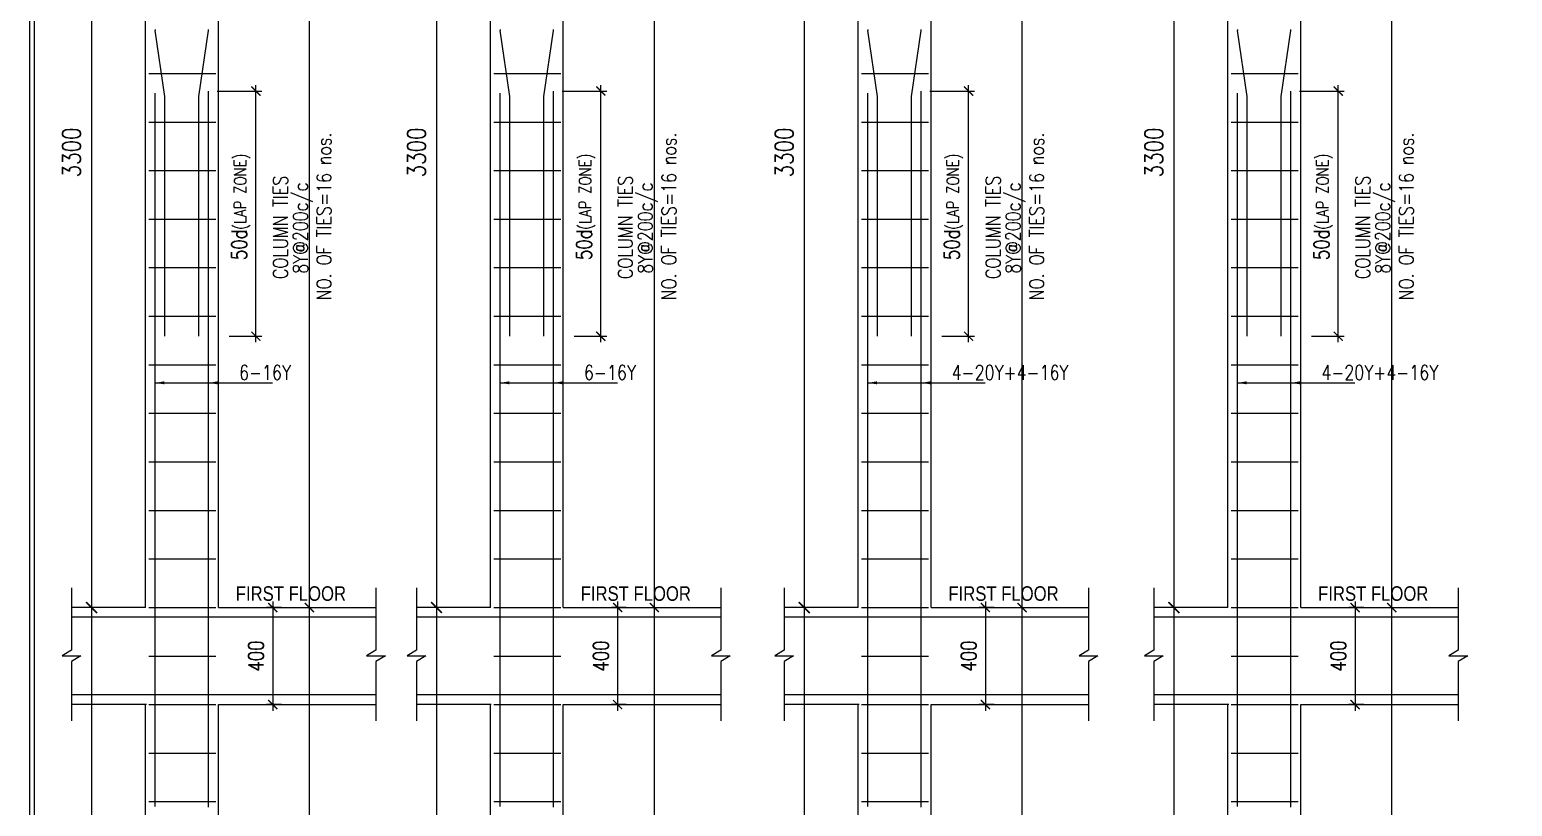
# Model space of a CAD drawing. Header units: millimetres. Extents: x 12977220 to 13113408, y -169657 to -55898.
# Drawn here: x 13077563 to 13083673, y -103125 to -99925 of the extents above; entities that cross this region are included whole.
import ezdxf

# ---------------------------------------------------------------- set-up
doc = ezdxf.new("R2010")
doc.units = ezdxf.units.MM
doc.header["$LTSCALE"] = 3
doc.header["$PDMODE"] = 66
for name, color, linetype in [('DIM', 9, 'Continuous'), ('MAINROD', 31, 'Continuous'), ('RCCFRAME', 33, 'Continuous'), ('STRIPS-COL-MID', 1, 'Continuous'), ('text', 33, 'Continuous'), ('TITLE', 13, 'Continuous')]:
    doc.layers.add(name, color=color, linetype=linetype)
doc.styles.add('ARIAL', font='ARIALN.TTF', dxfattribs={"width": 0.8})
doc.styles.add('ROMANS', font='romans.shx', dxfattribs={"width": 0.8})
doc.dimstyles.new('1NNN', dxfattribs={"dimtxt": 0.5, "dimasz": 0.625, "dimexe": 0.25, "dimexo": 0.25, "dimgap": 0.375, "dimtad": 1, "dimdec": 0, "dimzin": 0, "dimdsep": 46, "dimtxsty": 'ROMANS', "dimblk": 'ARCHTICK', "dimcen": 0.0225, "dimdle": 0.25, "dimclrd": 9, "dimclre": 9, "dimclrt": 4, "dimadec": 0, "dimazin": 0, "dimtfac": 1, "dimtdec": 0, "dimtofl": 0, "dimtmove": 0, "dimatfit": 3, "dimfxl": 1, "dimtvp": 0.25, "dimtolj": 1, "dimtzin": 0, "dimarcsym": 0})

# ---------------------------------------------------------------- blocks, each defined once
blk = doc.blocks.new('_ARCHTICK')
at = {"color": 0, "linetype": 'ByBlock', "const_width": 0.15}
blk.add_lwpolyline([(-0.5, -0.5), (0.5, 0.5)], dxfattribs=at)
blk = doc.blocks.new('*D443')
at = {"layer": 'Defpoints', "color": 0, "transparency": 16777216}
for p in [(13077901.9, -102305.9, 0), (13077818.4, -105605.9), (13077901.9, -105605.9, 0)]:
    blk.add_point(p, dxfattribs=at)
at = {"layer": 'DIM', "color": 8, "lineweight": -2, "transparency": 16777216}
for p, q in [((13077871.9, -102305.9), (13077788.4, -102305.9)), ((13077818.4, -102275.9), (13077818.4, -105635.9)), ((13077871.9, -105605.9), (13077788.4, -105605.9))]:
    blk.add_line(p, q, dxfattribs=at)
at = {"layer": 'DIM', "color": 8, "lineweight": -2, "transparency": 16777216, "xscale": 45, "yscale": 45, "zscale": 45}
for p, rotation in [((13077818.4, -102305.9), 90), ((13077818.4, -105605.9), 270)]:
    blk.add_blockref('_ARCHTICK', p, dxfattribs=dict(at, rotation=rotation))
at = {"layer": 'DIM', "color": 6, "transparency": 16777216, "insert": (13077735.9, -103730.9), "char_height": 75, "attachment_point": 5, "rotation": 90, "style": 'ROMANS'}
blk.add_mtext('\\A1;3300', dxfattribs=at)
blk = doc.blocks.new('*D445')
at = {"layer": 'Defpoints', "color": 0, "transparency": 16777216}
for p in [(13078625.5, -102305.9, 0), (13078564.8, -102705.9), (13078625.5, -102705.9, 0)]:
    blk.add_point(p, dxfattribs=at)
at = {"layer": 'DIM', "color": 8, "lineweight": -2, "transparency": 16777216}
for p, q in [((13078600.5, -102305.9), (13078539.8, -102305.9)), ((13078564.8, -102280.9), (13078564.8, -102730.9)), ((13078600.5, -102705.9), (13078539.8, -102705.9))]:
    blk.add_line(p, q, dxfattribs=at)
at = {"layer": 'DIM', "color": 8, "lineweight": -2, "transparency": 16777216, "xscale": 37.5, "yscale": 37.5, "zscale": 37.5}
for p, rotation in [((13078564.8, -102305.9), 90), ((13078564.8, -102705.9), 270)]:
    blk.add_blockref('_ARCHTICK', p, dxfattribs=dict(at, rotation=rotation))
at = {"layer": 'DIM', "color": 6, "transparency": 16777216, "insert": (13078496, -102505.9), "char_height": 62.5, "attachment_point": 5, "rotation": 90, "style": 'ROMANS'}
blk.add_mtext('\\A1;400', dxfattribs=at)
blk = doc.blocks.new('*D446')
at = {"layer": 'Defpoints', "color": 0, "transparency": 16777216}
for p in [(13077901.9, -99005.9, 0), (13077818.4, -102305.9), (13077901.9, -102305.9, 0)]:
    blk.add_point(p, dxfattribs=at)
at = {"layer": 'DIM', "color": 8, "lineweight": -2, "transparency": 16777216}
for p, q in [((13077818.4, -98975.9), (13077818.4, -102335.9)), ((13077871.9, -99005.9), (13077788.4, -99005.9)), ((13077871.9, -102305.9), (13077788.4, -102305.9))]:
    blk.add_line(p, q, dxfattribs=at)
at = {"layer": 'DIM', "color": 8, "lineweight": -2, "transparency": 16777216, "xscale": 45, "yscale": 45, "zscale": 45}
for p, rotation in [((13077818.4, -99005.9), 90), ((13077818.4, -102305.9), 270)]:
    blk.add_blockref('_ARCHTICK', p, dxfattribs=dict(at, rotation=rotation))
at = {"layer": 'DIM', "color": 6, "transparency": 16777216, "insert": (13077735.9, -100430.9), "char_height": 75, "attachment_point": 5, "rotation": 90, "style": 'ROMANS'}
blk.add_mtext('\\A1;3300', dxfattribs=at)
blk = doc.blocks.new('*D447')
at = {"layer": 'Defpoints', "color": 0, "transparency": 16777216}
for p in [(13078310.8, -100178.1, 0), (13078495.6, -100178.1), (13078360.3, -101188.1, 0)]:
    blk.add_point(p, dxfattribs=at)
at = {"layer": 'DIM', "color": 8, "lineweight": -2, "transparency": 16777216}
for p, q in [((13078335.8, -100178.1), (13078520.6, -100178.1)), ((13078495.6, -101213.1), (13078495.6, -100153.1)), ((13078385.3, -101188.1), (13078520.6, -101188.1))]:
    blk.add_line(p, q, dxfattribs=at)
at = {"layer": 'DIM', "color": 8, "lineweight": -2, "transparency": 16777216, "xscale": 37.5, "yscale": 37.5, "zscale": 37.5}
for p, rotation in [((13078495.6, -100178.1), 90), ((13078495.6, -101188.1), 270)]:
    blk.add_blockref('_ARCHTICK', p, dxfattribs=dict(at, rotation=rotation))
at = {"layer": 'DIM', "color": 6, "transparency": 16777216, "insert": (13078426.8, -100811.2), "char_height": 62.5, "attachment_point": 5, "rotation": 90, "style": 'ROMANS'}
blk.add_mtext('\\A1;50d', dxfattribs=at)
blk = doc.blocks.new('*D459')
at = {"layer": 'Defpoints', "color": 0, "transparency": 16777216}
for p in [(13079323.1, -102305.9, 0), (13079239.6, -105605.9), (13079323.1, -105605.9, 0)]:
    blk.add_point(p, dxfattribs=at)
at = {"layer": 'DIM', "color": 8, "lineweight": -2, "transparency": 16777216}
for p, q in [((13079293.1, -102305.9), (13079209.6, -102305.9)), ((13079239.6, -102275.9), (13079239.6, -105635.9)), ((13079293.1, -105605.9), (13079209.6, -105605.9))]:
    blk.add_line(p, q, dxfattribs=at)
at = {"layer": 'DIM', "color": 8, "lineweight": -2, "transparency": 16777216, "xscale": 45, "yscale": 45, "zscale": 45}
for p, rotation in [((13079239.6, -102305.9), 90), ((13079239.6, -105605.9), 270)]:
    blk.add_blockref('_ARCHTICK', p, dxfattribs=dict(at, rotation=rotation))
at = {"layer": 'DIM', "color": 6, "transparency": 16777216, "insert": (13079157.1, -103730.9), "char_height": 75, "attachment_point": 5, "rotation": 90, "style": 'ROMANS'}
blk.add_mtext('\\A1;3300', dxfattribs=at)
blk = doc.blocks.new('*D461')
at = {"layer": 'Defpoints', "color": 0, "transparency": 16777216}
for p in [(13080046.7, -102305.9, 0), (13079986, -102705.9), (13080046.7, -102705.9, 0)]:
    blk.add_point(p, dxfattribs=at)
at = {"layer": 'DIM', "color": 8, "lineweight": -2, "transparency": 16777216}
for p, q in [((13080021.7, -102305.9), (13079961, -102305.9)), ((13079986, -102280.9), (13079986, -102730.9)), ((13080021.7, -102705.9), (13079961, -102705.9))]:
    blk.add_line(p, q, dxfattribs=at)
at = {"layer": 'DIM', "color": 8, "lineweight": -2, "transparency": 16777216, "xscale": 37.5, "yscale": 37.5, "zscale": 37.5}
for p, rotation in [((13079986, -102305.9), 90), ((13079986, -102705.9), 270)]:
    blk.add_blockref('_ARCHTICK', p, dxfattribs=dict(at, rotation=rotation))
at = {"layer": 'DIM', "color": 6, "transparency": 16777216, "insert": (13079917.2, -102505.9), "char_height": 62.5, "attachment_point": 5, "rotation": 90, "style": 'ROMANS'}
blk.add_mtext('\\A1;400', dxfattribs=at)
blk = doc.blocks.new('*D462')
at = {"layer": 'Defpoints', "color": 0, "transparency": 16777216}
for p in [(13079323.1, -99005.9, 0), (13079239.6, -102305.9), (13079323.1, -102305.9, 0)]:
    blk.add_point(p, dxfattribs=at)
at = {"layer": 'DIM', "color": 8, "lineweight": -2, "transparency": 16777216}
for p, q in [((13079239.6, -98975.9), (13079239.6, -102335.9)), ((13079293.1, -99005.9), (13079209.6, -99005.9)), ((13079293.1, -102305.9), (13079209.6, -102305.9))]:
    blk.add_line(p, q, dxfattribs=at)
at = {"layer": 'DIM', "color": 8, "lineweight": -2, "transparency": 16777216, "xscale": 45, "yscale": 45, "zscale": 45}
for p, rotation in [((13079239.6, -99005.9), 90), ((13079239.6, -102305.9), 270)]:
    blk.add_blockref('_ARCHTICK', p, dxfattribs=dict(at, rotation=rotation))
at = {"layer": 'DIM', "color": 6, "transparency": 16777216, "insert": (13079157.1, -100430.9), "char_height": 75, "attachment_point": 5, "rotation": 90, "style": 'ROMANS'}
blk.add_mtext('\\A1;3300', dxfattribs=at)
blk = doc.blocks.new('*D463')
at = {"layer": 'Defpoints', "color": 0, "transparency": 16777216}
for p in [(13079732, -100178.1, 0), (13079916.8, -100178.1), (13079781.5, -101188.1, 0)]:
    blk.add_point(p, dxfattribs=at)
at = {"layer": 'DIM', "color": 8, "lineweight": -2, "transparency": 16777216}
for p, q in [((13079757, -100178.1), (13079941.8, -100178.1)), ((13079916.8, -101213.1), (13079916.8, -100153.1)), ((13079806.5, -101188.1), (13079941.8, -101188.1))]:
    blk.add_line(p, q, dxfattribs=at)
at = {"layer": 'DIM', "color": 8, "lineweight": -2, "transparency": 16777216, "xscale": 37.5, "yscale": 37.5, "zscale": 37.5}
for p, rotation in [((13079916.8, -100178.1), 90), ((13079916.8, -101188.1), 270)]:
    blk.add_blockref('_ARCHTICK', p, dxfattribs=dict(at, rotation=rotation))
at = {"layer": 'DIM', "color": 6, "transparency": 16777216, "insert": (13079848, -100811.2), "char_height": 62.5, "attachment_point": 5, "rotation": 90, "style": 'ROMANS'}
blk.add_mtext('\\A1;50d', dxfattribs=at)
blk = doc.blocks.new('*D475')
at = {"layer": 'Defpoints', "color": 0, "transparency": 16777216}
for p in [(13080838.5, -102305.9, 0), (13080755, -105605.9), (13080838.5, -105605.9, 0)]:
    blk.add_point(p, dxfattribs=at)
at = {"layer": 'DIM', "color": 8, "lineweight": -2, "transparency": 16777216}
for p, q in [((13080808.5, -102305.9), (13080725, -102305.9)), ((13080755, -102275.9), (13080755, -105635.9)), ((13080808.5, -105605.9), (13080725, -105605.9))]:
    blk.add_line(p, q, dxfattribs=at)
at = {"layer": 'DIM', "color": 8, "lineweight": -2, "transparency": 16777216, "xscale": 45, "yscale": 45, "zscale": 45}
for p, rotation in [((13080755, -102305.9), 90), ((13080755, -105605.9), 270)]:
    blk.add_blockref('_ARCHTICK', p, dxfattribs=dict(at, rotation=rotation))
at = {"layer": 'DIM', "color": 6, "transparency": 16777216, "insert": (13080672.5, -103730.9), "char_height": 75, "attachment_point": 5, "rotation": 90, "style": 'ROMANS'}
blk.add_mtext('\\A1;3300', dxfattribs=at)
blk = doc.blocks.new('*D477')
at = {"layer": 'Defpoints', "color": 0, "transparency": 16777216}
for p in [(13081562.1, -102305.9, 0), (13081501.4, -102705.9), (13081562.1, -102705.9, 0)]:
    blk.add_point(p, dxfattribs=at)
at = {"layer": 'DIM', "color": 8, "lineweight": -2, "transparency": 16777216}
for p, q in [((13081537.1, -102305.9), (13081476.4, -102305.9)), ((13081501.4, -102280.9), (13081501.4, -102730.9)), ((13081537.1, -102705.9), (13081476.4, -102705.9))]:
    blk.add_line(p, q, dxfattribs=at)
at = {"layer": 'DIM', "color": 8, "lineweight": -2, "transparency": 16777216, "xscale": 37.5, "yscale": 37.5, "zscale": 37.5}
for p, rotation in [((13081501.4, -102305.9), 90), ((13081501.4, -102705.9), 270)]:
    blk.add_blockref('_ARCHTICK', p, dxfattribs=dict(at, rotation=rotation))
at = {"layer": 'DIM', "color": 6, "transparency": 16777216, "insert": (13081432.6, -102505.9), "char_height": 62.5, "attachment_point": 5, "rotation": 90, "style": 'ROMANS'}
blk.add_mtext('\\A1;400', dxfattribs=at)
blk = doc.blocks.new('*D478')
at = {"layer": 'Defpoints', "color": 0, "transparency": 16777216}
for p in [(13080838.5, -99005.9, 0), (13080755, -102305.9), (13080838.5, -102305.9, 0)]:
    blk.add_point(p, dxfattribs=at)
at = {"layer": 'DIM', "color": 8, "lineweight": -2, "transparency": 16777216}
for p, q in [((13080755, -98975.9), (13080755, -102335.9)), ((13080808.5, -99005.9), (13080725, -99005.9)), ((13080808.5, -102305.9), (13080725, -102305.9))]:
    blk.add_line(p, q, dxfattribs=at)
at = {"layer": 'DIM', "color": 8, "lineweight": -2, "transparency": 16777216, "xscale": 45, "yscale": 45, "zscale": 45}
for p, rotation in [((13080755, -99005.9), 90), ((13080755, -102305.9), 270)]:
    blk.add_blockref('_ARCHTICK', p, dxfattribs=dict(at, rotation=rotation))
at = {"layer": 'DIM', "color": 6, "transparency": 16777216, "insert": (13080672.5, -100430.9), "char_height": 75, "attachment_point": 5, "rotation": 90, "style": 'ROMANS'}
blk.add_mtext('\\A1;3300', dxfattribs=at)
blk = doc.blocks.new('*D479')
at = {"layer": 'Defpoints', "color": 0, "transparency": 16777216}
for p in [(13081247.4, -100178.1, 0), (13081432.2, -100178.1), (13081296.9, -101188.1, 0)]:
    blk.add_point(p, dxfattribs=at)
at = {"layer": 'DIM', "color": 8, "lineweight": -2, "transparency": 16777216}
for p, q in [((13081272.4, -100178.1), (13081457.2, -100178.1)), ((13081432.2, -101213.1), (13081432.2, -100153.1)), ((13081321.9, -101188.1), (13081457.2, -101188.1))]:
    blk.add_line(p, q, dxfattribs=at)
at = {"layer": 'DIM', "color": 8, "lineweight": -2, "transparency": 16777216, "xscale": 37.5, "yscale": 37.5, "zscale": 37.5}
for p, rotation in [((13081432.2, -100178.1), 90), ((13081432.2, -101188.1), 270)]:
    blk.add_blockref('_ARCHTICK', p, dxfattribs=dict(at, rotation=rotation))
at = {"layer": 'DIM', "color": 6, "transparency": 16777216, "insert": (13081363.4, -100811.2), "char_height": 62.5, "attachment_point": 5, "rotation": 90, "style": 'ROMANS'}
blk.add_mtext('\\A1;50d', dxfattribs=at)
blk = doc.blocks.new('*D490')
at = {"layer": 'Defpoints', "color": 0, "transparency": 16777216}
for p in [(13082361.8, -102305.9, 0), (13082278.3, -105605.9), (13082361.8, -105605.9, 0)]:
    blk.add_point(p, dxfattribs=at)
at = {"layer": 'DIM', "color": 8, "lineweight": -2, "transparency": 16777216}
for p, q in [((13082331.8, -102305.9), (13082248.3, -102305.9)), ((13082278.3, -102275.9), (13082278.3, -105635.9)), ((13082331.8, -105605.9), (13082248.3, -105605.9))]:
    blk.add_line(p, q, dxfattribs=at)
at = {"layer": 'DIM', "color": 8, "lineweight": -2, "transparency": 16777216, "xscale": 45, "yscale": 45, "zscale": 45}
for p, rotation in [((13082278.3, -102305.9), 90), ((13082278.3, -105605.9), 270)]:
    blk.add_blockref('_ARCHTICK', p, dxfattribs=dict(at, rotation=rotation))
at = {"layer": 'DIM', "color": 6, "transparency": 16777216, "insert": (13082195.8, -103730.9), "char_height": 75, "attachment_point": 5, "rotation": 90, "style": 'ROMANS'}
blk.add_mtext('\\A1;3300', dxfattribs=at)
blk = doc.blocks.new('*D492')
at = {"layer": 'Defpoints', "color": 0, "transparency": 16777216}
for p in [(13083085.4, -102305.9, 0), (13083024.7, -102705.9), (13083085.4, -102705.9, 0)]:
    blk.add_point(p, dxfattribs=at)
at = {"layer": 'DIM', "color": 8, "lineweight": -2, "transparency": 16777216}
for p, q in [((13083060.4, -102305.9), (13082999.7, -102305.9)), ((13083024.7, -102280.9), (13083024.7, -102730.9)), ((13083060.4, -102705.9), (13082999.7, -102705.9))]:
    blk.add_line(p, q, dxfattribs=at)
at = {"layer": 'DIM', "color": 8, "lineweight": -2, "transparency": 16777216, "xscale": 37.5, "yscale": 37.5, "zscale": 37.5}
for p, rotation in [((13083024.7, -102305.9), 90), ((13083024.7, -102705.9), 270)]:
    blk.add_blockref('_ARCHTICK', p, dxfattribs=dict(at, rotation=rotation))
at = {"layer": 'DIM', "color": 6, "transparency": 16777216, "insert": (13082955.9, -102505.9), "char_height": 62.5, "attachment_point": 5, "rotation": 90, "style": 'ROMANS'}
blk.add_mtext('\\A1;400', dxfattribs=at)
blk = doc.blocks.new('*D493')
at = {"layer": 'Defpoints', "color": 0, "transparency": 16777216}
for p in [(13082361.8, -99005.9, 0), (13082278.3, -102305.9), (13082361.8, -102305.9, 0)]:
    blk.add_point(p, dxfattribs=at)
at = {"layer": 'DIM', "color": 8, "lineweight": -2, "transparency": 16777216}
for p, q in [((13082278.3, -98975.9), (13082278.3, -102335.9)), ((13082331.8, -99005.9), (13082248.3, -99005.9)), ((13082331.8, -102305.9), (13082248.3, -102305.9))]:
    blk.add_line(p, q, dxfattribs=at)
at = {"layer": 'DIM', "color": 8, "lineweight": -2, "transparency": 16777216, "xscale": 45, "yscale": 45, "zscale": 45}
for p, rotation in [((13082278.3, -99005.9), 90), ((13082278.3, -102305.9), 270)]:
    blk.add_blockref('_ARCHTICK', p, dxfattribs=dict(at, rotation=rotation))
at = {"layer": 'DIM', "color": 6, "transparency": 16777216, "insert": (13082195.8, -100430.9), "char_height": 75, "attachment_point": 5, "rotation": 90, "style": 'ROMANS'}
blk.add_mtext('\\A1;3300', dxfattribs=at)
blk = doc.blocks.new('*D494')
at = {"layer": 'Defpoints', "color": 0, "transparency": 16777216}
for p in [(13082770.7, -100178.1, 0), (13082955.5, -100178.1), (13082820.2, -101188.1, 0)]:
    blk.add_point(p, dxfattribs=at)
at = {"layer": 'DIM', "color": 8, "lineweight": -2, "transparency": 16777216}
for p, q in [((13082795.7, -100178.1), (13082980.5, -100178.1)), ((13082955.5, -101213.1), (13082955.5, -100153.1)), ((13082845.2, -101188.1), (13082980.5, -101188.1))]:
    blk.add_line(p, q, dxfattribs=at)
at = {"layer": 'DIM', "color": 8, "lineweight": -2, "transparency": 16777216, "xscale": 37.5, "yscale": 37.5, "zscale": 37.5}
for p, rotation in [((13082955.5, -100178.1), 90), ((13082955.5, -101188.1), 270)]:
    blk.add_blockref('_ARCHTICK', p, dxfattribs=dict(at, rotation=rotation))
at = {"layer": 'DIM', "color": 6, "transparency": 16777216, "insert": (13082886.7, -100811.2), "char_height": 62.5, "attachment_point": 5, "rotation": 90, "style": 'ROMANS'}
blk.add_mtext('\\A1;50d', dxfattribs=at)

msp = doc.modelspace()

# ---------------------------------------------------------------- linework, layer by layer
at = {"layer": 'DIM', "color": 8}
for p, q in [((13078716.2, -102330.6, 0.3), (13078716.2, -98980.6, 0.3)), ((13080137.4, -102330.6, 0.3), (13080137.4, -98980.6, 0.3)), ((13081652.7, -102330.6, 0.3), (13081652.7, -98980.6, 0.3)), ((13083176.1, -102330.6, 0.3), (13083176.1, -98980.6, 0.3)), ((13078626, -102305.9, 0.3), (13078741.2, -102305.9, 0.3)), ((13078716.2, -105630.6, 0.3), (13078716.2, -102280.6, 0.3)), ((13080047.3, -102305.9, 0.3), (13080162.4, -102305.9, 0.3)), ((13080137.4, -105630.6, 0.3), (13080137.4, -102280.6, 0.3)), ((13081562.6, -102305.9, 0.3), (13081677.7, -102305.9, 0.3)), ((13081652.7, -105630.6, 0.3), (13081652.7, -102280.6, 0.3)), ((13083085.9, -102305.9, 0.3), (13083201.1, -102305.9, 0.3)), ((13083176.1, -105630.6, 0.3), (13083176.1, -102280.6, 0.3))]:
    msp.add_line(p, q, dxfattribs=at)
at = {"layer": 'MAINROD', "color": 2}
for p, q in [((13078120.8, -100199.8, 0.3), (13078081.1, -99928.6, 0.3)), ((13078260.8, -100199.8, 0.3), (13078300.5, -99928.5, 0.3)), ((13079542, -100199.8, 0.3), (13079502.3, -99928.6, 0.3)), ((13079682, -100199.8, 0.3), (13079721.8, -99928.5, 0.3)), ((13081057.4, -100199.8, 0.3), (13081017.7, -99928.6, 0.3)), ((13081197.4, -100199.8, 0.3), (13081237.1, -99928.5, 0.3)), ((13082580.7, -100199.8, 0.3), (13082541, -99928.6, 0.3)), ((13082720.7, -100199.8, 0.3), (13082760.4, -99928.5, 0.3)), ((13078080.8, -102305.9, 0.3), (13078080.8, -100186.5, 0.3)), ((13078300.8, -102305.9, 0.3), (13078300.8, -100178.1, 0.3)), ((13079502, -102305.9, 0.3), (13079502, -100186.5, 0.3)), ((13079722, -102305.9, 0.3), (13079722, -100178.1, 0.3)), ((13081017.4, -102305.9, 0.3), (13081017.4, -100186.5, 0.3)), ((13081237.4, -102305.9, 0.3), (13081237.4, -100178.1, 0.3)), ((13082540.7, -102305.9, 0.3), (13082540.7, -100186.5, 0.3)), ((13082760.7, -102305.9, 0.3), (13082760.7, -100178.1, 0.3)), ((13078120.8, -101188.1, 0.3), (13078120.8, -100199.8, 0.3)), ((13078260.8, -101188.1, 0.3), (13078260.8, -100199.8, 0.3)), ((13079542, -101188.1, 0.3), (13079542, -100199.8, 0.3)), ((13079682, -101188.1, 0.3), (13079682, -100199.8, 0.3)), ((13081057.4, -101188.1, 0.3), (13081057.4, -100199.8, 0.3)), ((13081197.4, -101188.1, 0.3), (13081197.4, -100199.8, 0.3)), ((13082580.7, -101188.1, 0.3), (13082580.7, -100199.8, 0.3)), ((13082720.7, -101188.1, 0.3), (13082720.7, -100199.8, 0.3)), ((13078080.8, -103125, 0.3), (13078080.8, -102305.9, 0.3)), ((13078300.8, -103124.9, 0.3), (13078300.8, -102305.9, 0.3)), ((13079502, -103125, 0.3), (13079502, -102305.9, 0.3)), ((13079722, -103124.9, 0.3), (13079722, -102305.9, 0.3)), ((13081017.4, -103125, 0.3), (13081017.4, -102305.9, 0.3)), ((13081237.4, -103124.9, 0.3), (13081237.4, -102305.9, 0.3)), ((13082540.7, -103125, 0.3), (13082540.7, -102305.9, 0.3)), ((13082760.7, -103124.9, 0.3), (13082760.7, -102305.9, 0.3)), ((13078990.4, -102345.9, 0.3), (13077735.6, -102345.9, 0.3)), ((13080411.6, -102345.9, 0.3), (13079156.8, -102345.9, 0.3)), ((13081927, -102345.9, 0.3), (13080672.2, -102345.9, 0.3)), ((13083450.3, -102345.9, 0.3), (13082195.5, -102345.9, 0.3)), ((13078990.4, -102665.9, 0.3), (13077735.6, -102665.9, 0.3)), ((13080411.6, -102665.9, 0.3), (13079156.8, -102665.9, 0.3)), ((13081927, -102665.9, 0.3), (13080672.2, -102665.9, 0.3)), ((13083450.3, -102665.9, 0.3), (13082195.5, -102665.9, 0.3))]:
    msp.add_line(p, q, dxfattribs=at)
for centre, start, end in [((13078105.8, -99925, 0.4), 180.01322, 188.33443), ((13078275.8, -99924.9, 0.3), 351.66557, 0), ((13079527, -99925, 0.4), 180.01322, 188.33443), ((13079697, -99924.9, 0.3), 351.66557, 0), ((13081042.4, -99925, 0.4), 180.01322, 188.33443), ((13081212.4, -99924.9, 0.3), 351.66557, 0), ((13082565.7, -99925, 0.4), 180.01322, 188.33443), ((13082735.7, -99924.9, 0.3), 351.66557, 0), ((13078275.8, -103124.9, 0.3), 351.66557, 0), ((13079697, -103124.9, 0.3), 351.66557, 0), ((13081212.4, -103124.9, 0.3), 351.66557, 0), ((13082735.7, -103124.9, 0.3), 351.66557, 0)]:
    msp.add_arc(centre, 25, start, end, dxfattribs=at)
at = {"layer": 'RCCFRAME', "color": 1, "linetype": 'Continuous', "ltscale": 0.02}
for p, q in [((13078040.8, -102305.9, 0.3), (13078040.8, -99405.9, 0.3)), ((13078340.8, -102305.9, 0.3), (13078340.8, -99405.9, 0.3)), ((13079462, -102305.9, 0.3), (13079462, -99405.9, 0.3)), ((13079762, -102305.9, 0.3), (13079762, -99405.9, 0.3)), ((13080977.4, -102305.9, 0.3), (13080977.4, -99405.9, 0.3)), ((13081277.4, -102305.9, 0.3), (13081277.4, -99405.9, 0.3)), ((13082500.7, -102305.9, 0.3), (13082500.7, -99405.9, 0.3)), ((13082800.7, -102305.9, 0.3), (13082800.7, -99405.9, 0.3)), ((13077735.6, -102224.2, 0.3), (13077735.6, -102481.9, 0.3)), ((13078990.4, -102224.2, 0.3), (13078990.4, -102481.9, 0.3)), ((13079156.8, -102224.2, 0.3), (13079156.8, -102481.9, 0.3)), ((13080411.6, -102224.2, 0.3), (13080411.6, -102481.9, 0.3)), ((13080672.2, -102224.2, 0.3), (13080672.2, -102481.9, 0.3)), ((13081927, -102224.2, 0.3), (13081927, -102481.9, 0.3)), ((13082195.5, -102224.2, 0.3), (13082195.5, -102481.9, 0.3)), ((13083450.3, -102224.2, 0.3), (13083450.3, -102481.9, 0.3)), ((13078040.8, -102305.9, 0.3), (13077735.6, -102305.9, 0.3)), ((13078040.8, -102305.9, 0.3), (13077735.6, -102305.9, 0.3)), ((13078340.8, -102305.9, 0.3), (13078898.7, -102305.9, 0.3)), ((13078340.8, -102305.9, 0.3), (13078990.4, -102305.9, 0.3)), ((13079462, -102305.9, 0.3), (13079156.8, -102305.9, 0.3)), ((13079462, -102305.9, 0.3), (13079156.8, -102305.9, 0.3)), ((13079762, -102305.9, 0.3), (13080320, -102305.9, 0.3)), ((13079762, -102305.9, 0.3), (13080411.6, -102305.9, 0.3)), ((13080977.4, -102305.9, 0.3), (13080672.2, -102305.9, 0.3)), ((13080977.4, -102305.9, 0.3), (13080672.2, -102305.9, 0.3)), ((13081277.4, -102305.9, 0.3), (13081835.3, -102305.9, 0.3)), ((13081277.4, -102305.9, 0.3), (13081927, -102305.9, 0.3)), ((13082500.7, -102305.9, 0.3), (13082195.5, -102305.9, 0.3)), ((13082500.7, -102305.9, 0.3), (13082195.5, -102305.9, 0.3)), ((13082800.7, -102305.9, 0.3), (13083358.6, -102305.9, 0.3)), ((13082800.7, -102305.9, 0.3), (13083450.3, -102305.9, 0.3)), ((13077735.6, -102481.9, 0.3), (13077697.2, -102504.8, 0.3)), ((13077697.2, -102504.8, 0.3), (13077774.1, -102504.8, 0.3)), ((13077774.1, -102504.8, 0.3), (13077735.6, -102527.7, 0.3)), ((13078990.4, -102481.9, 0.3), (13078951.9, -102504.8, 0.3)), ((13078951.9, -102504.8, 0.3), (13079028.9, -102504.8, 0.3)), ((13079028.9, -102504.8, 0.3), (13078990.4, -102527.7, 0.3)), ((13079156.8, -102481.9, 0.3), (13079118.4, -102504.8, 0.3)), ((13079118.4, -102504.8, 0.3), (13079195.3, -102504.8, 0.3)), ((13079195.3, -102504.8, 0.3), (13079156.8, -102527.7, 0.3)), ((13080411.6, -102481.9, 0.3), (13080373.1, -102504.8, 0.3)), ((13080373.1, -102504.8, 0.3), (13080450.1, -102504.8, 0.3)), ((13080450.1, -102504.8, 0.3), (13080411.6, -102527.7, 0.3)), ((13080672.2, -102481.9, 0.3), (13080633.7, -102504.8, 0.3)), ((13080633.7, -102504.8, 0.3), (13080710.7, -102504.8, 0.3)), ((13080710.7, -102504.8, 0.3), (13080672.2, -102527.7, 0.3)), ((13081927, -102481.9, 0.3), (13081888.5, -102504.8, 0.3)), ((13081888.5, -102504.8, 0.3), (13081965.5, -102504.8, 0.3)), ((13081965.5, -102504.8, 0.3), (13081927, -102527.7, 0.3)), ((13082195.5, -102481.9, 0.3), (13082157.1, -102504.8, 0.3)), ((13082157.1, -102504.8, 0.3), (13082234, -102504.8, 0.3)), ((13082234, -102504.8, 0.3), (13082195.5, -102527.7, 0.3)), ((13083450.3, -102481.9, 0.3), (13083411.8, -102504.8, 0.3)), ((13083411.8, -102504.8, 0.3), (13083488.8, -102504.8, 0.3)), ((13083488.8, -102504.8, 0.3), (13083450.3, -102527.7, 0.3)), ((13077735.6, -102527.7, 0.3), (13077735.6, -102772.9, 0.3)), ((13078990.4, -102527.7, 0.3), (13078990.4, -102772.9, 0.3)), ((13079156.8, -102527.7, 0.3), (13079156.8, -102772.9, 0.3)), ((13080411.6, -102527.7, 0.3), (13080411.6, -102772.9, 0.3)), ((13080672.2, -102527.7, 0.3), (13080672.2, -102772.9, 0.3)), ((13081927, -102527.7, 0.3), (13081927, -102772.9, 0.3)), ((13082195.5, -102527.7, 0.3), (13082195.5, -102772.9, 0.3)), ((13083450.3, -102527.7, 0.3), (13083450.3, -102772.9, 0.3)), ((13078044.2, -102705.9, 0.3), (13077735.6, -102705.9, 0.3)), ((13078040.8, -105605.9, 0.3), (13078040.8, -102705.9, 0.3)), ((13078340.8, -105605.9, 0.3), (13078340.8, -102705.9, 0.3)), ((13078340.8, -102705.9, 0.3), (13078990.4, -102705.9, 0.3)), ((13079465.4, -102705.9, 0.3), (13079156.8, -102705.9, 0.3)), ((13079462, -105605.9, 0.3), (13079462, -102705.9, 0.3)), ((13079762, -105605.9, 0.3), (13079762, -102705.9, 0.3)), ((13079762, -102705.9, 0.3), (13080411.6, -102705.9, 0.3)), ((13080980.8, -102705.9, 0.3), (13080672.2, -102705.9, 0.3)), ((13080977.4, -105605.9, 0.3), (13080977.4, -102705.9, 0.3)), ((13081277.4, -105605.9, 0.3), (13081277.4, -102705.9, 0.3)), ((13081277.4, -102705.9, 0.3), (13081927, -102705.9, 0.3)), ((13082504.1, -102705.9, 0.3), (13082195.5, -102705.9, 0.3)), ((13082500.7, -105605.9, 0.3), (13082500.7, -102705.9, 0.3)), ((13082800.7, -105605.9, 0.3), (13082800.7, -102705.9, 0.3)), ((13082800.7, -102705.9, 0.3), (13083450.3, -102705.9, 0.3))]:
    msp.add_line(p, q, dxfattribs=at)
at = {"layer": 'STRIPS-COL-MID', "color": 8, "linetype": 'Continuous'}
for p, q in [((13078054.2, -100105.6, 0.3), (13078330.8, -100105.6, 0.3)), ((13079475.4, -100105.6, 0.3), (13079752, -100105.6, 0.3)), ((13080990.8, -100105.6, 0.3), (13081267.3, -100105.6, 0.3)), ((13082514.1, -100105.6, 0.3), (13082790.7, -100105.6, 0.3)), ((13078054.2, -100305.6, 0.3), (13078330.8, -100305.6, 0.3)), ((13079475.4, -100305.6, 0.3), (13079752, -100305.6, 0.3)), ((13080990.8, -100305.6, 0.3), (13081267.3, -100305.6, 0.3)), ((13082514.1, -100305.6, 0.3), (13082790.7, -100305.6, 0.3)), ((13078054.2, -100505.6, 0.3), (13078330.8, -100505.6, 0.3)), ((13079475.4, -100505.6, 0.3), (13079752, -100505.6, 0.3)), ((13080990.8, -100505.6, 0.3), (13081267.3, -100505.6, 0.3)), ((13082514.1, -100505.6, 0.3), (13082790.7, -100505.6, 0.3)), ((13078054.2, -100705.6, 0.3), (13078330.8, -100705.6, 0.3)), ((13079475.4, -100705.6, 0.3), (13079752, -100705.6, 0.3)), ((13080990.8, -100705.6, 0.3), (13081267.3, -100705.6, 0.3)), ((13082514.1, -100705.6, 0.3), (13082790.7, -100705.6, 0.3)), ((13078054.2, -100905.6, 0.3), (13078330.8, -100905.6, 0.3)), ((13079475.4, -100905.6, 0.3), (13079752, -100905.6, 0.3)), ((13080990.8, -100905.6, 0.3), (13081267.3, -100905.6, 0.3)), ((13082514.1, -100905.6, 0.3), (13082790.7, -100905.6, 0.3)), ((13078054.2, -101105.6, 0.3), (13078330.8, -101105.6, 0.3)), ((13079475.4, -101105.6, 0.3), (13079752, -101105.6, 0.3)), ((13080990.8, -101105.6, 0.3), (13081267.3, -101105.6, 0.3)), ((13082514.1, -101105.6, 0.3), (13082790.7, -101105.6, 0.3)), ((13078054.2, -101305.6, 0.3), (13078330.8, -101305.6, 0.3)), ((13079475.4, -101305.6, 0.3), (13079752, -101305.6, 0.3)), ((13080990.8, -101305.6, 0.3), (13081267.3, -101305.6, 0.3)), ((13082514.1, -101305.6, 0.3), (13082790.7, -101305.6, 0.3)), ((13078054.2, -101505.6, 0.3), (13078330.8, -101505.6, 0.3)), ((13079475.4, -101505.6, 0.3), (13079752, -101505.6, 0.3)), ((13080990.8, -101505.6, 0.3), (13081267.3, -101505.6, 0.3)), ((13082514.1, -101505.6, 0.3), (13082790.7, -101505.6, 0.3)), ((13078054.2, -101705.6, 0.3), (13078330.8, -101705.6, 0.3)), ((13079475.4, -101705.6, 0.3), (13079752, -101705.6, 0.3)), ((13080990.8, -101705.6, 0.3), (13081267.3, -101705.6, 0.3)), ((13082514.1, -101705.6, 0.3), (13082790.7, -101705.6, 0.3)), ((13078054.2, -101905.6, 0.3), (13078330.8, -101905.6, 0.3)), ((13079475.4, -101905.6, 0.3), (13079752, -101905.6, 0.3)), ((13080990.8, -101905.6, 0.3), (13081267.3, -101905.6, 0.3)), ((13082514.1, -101905.6, 0.3), (13082790.7, -101905.6, 0.3)), ((13078054.2, -102105.6, 0.3), (13078330.8, -102105.6, 0.3)), ((13079475.4, -102105.6, 0.3), (13079752, -102105.6, 0.3)), ((13080990.8, -102105.6, 0.3), (13081267.3, -102105.6, 0.3)), ((13082514.1, -102105.6, 0.3), (13082790.7, -102105.6, 0.3)), ((13078054.2, -102305.6, 0.3), (13078330.8, -102305.6, 0.3)), ((13079475.4, -102305.6, 0.3), (13079752, -102305.6, 0.3)), ((13080990.8, -102305.6, 0.3), (13081267.3, -102305.6, 0.3)), ((13082514.1, -102305.6, 0.3), (13082790.7, -102305.6, 0.3)), ((13078054.2, -102505.6, 0.3), (13078330.8, -102505.6, 0.3)), ((13079475.4, -102505.6, 0.3), (13079752, -102505.6, 0.3)), ((13080990.8, -102505.6, 0.3), (13081267.3, -102505.6, 0.3)), ((13082514.1, -102505.6, 0.3), (13082790.7, -102505.6, 0.3)), ((13078054.2, -102705.6, 0.3), (13078330.8, -102705.6, 0.3)), ((13079475.4, -102705.6, 0.3), (13079752, -102705.6, 0.3)), ((13080990.8, -102705.6, 0.3), (13081267.3, -102705.6, 0.3)), ((13082514.1, -102705.6, 0.3), (13082790.7, -102705.6, 0.3)), ((13078054.2, -102905.6, 0.3), (13078330.8, -102905.6, 0.3)), ((13079475.4, -102905.6, 0.3), (13079752, -102905.6, 0.3)), ((13080990.8, -102905.6, 0.3), (13081267.3, -102905.6, 0.3)), ((13082514.1, -102905.6, 0.3), (13082790.7, -102905.6, 0.3)), ((13078054.2, -103105.6, 0.3), (13078330.8, -103105.6, 0.3)), ((13079475.4, -103105.6, 0.3), (13079752, -103105.6, 0.3)), ((13080990.8, -103105.6, 0.3), (13081267.3, -103105.6, 0.3)), ((13082514.1, -103105.6, 0.3), (13082790.7, -103105.6, 0.3))]:
    msp.add_line(p, q, dxfattribs=at)
at = {"layer": 'TITLE', "color": 7, "elevation": 0.4}
for points in [[(13077563.3, -106266.6), (13092413.3, -106266.6), (13092413.3, -95766.6), (13077563.3, -95766.6)], [(13077581.2, -106248.6), (13092395.3, -106248.6), (13092395.3, -95784.6), (13077581.2, -95784.6)]]:
    msp.add_lwpolyline(points, close=True, dxfattribs=at)

# ---------------------------------------------------------------- block references
at = {"layer": 'DIM', "color": 8, "xscale": 37.5, "yscale": 37.5, "zscale": 37.5, "rotation": 270}
for p in [(13078716.2, -102305.9, 0.3), (13080137.4, -102305.9, 0.3), (13081652.7, -102305.9, 0.3), (13083176.1, -102305.9, 0.3)]:
    msp.add_blockref('_ARCHTICK', p, dxfattribs=at)

# ---------------------------------------------------------------- texts
at = {"layer": 'DIM', "color": 6, "char_height": 60, "attachment_point": 5, "rotation": 90, "style": 'ROMANS'}
for s, insert in [('  NO. OF TIES=16 nos. ', (13078776.3, -100727.5, 0.3)), ('  NO. OF TIES=16 nos. ', (13080197.5, -100727.5, 0.3)), ('  NO. OF TIES=16 nos. ', (13081712.9, -100727.5, 0.3)), ('  NO. OF TIES=16 nos. ', (13083236.2, -100727.5, 0.3)), ('COLUMN TIES ', (13078596.6, -100739.5, 0.3)), ('8Y@200c/c', (13078689.1, -100742.5, 0.3)), ('COLUMN TIES ', (13080017.8, -100739.5, 0.3)), ('8Y@200c/c', (13080110.3, -100742.5, 0.3)), ('COLUMN TIES ', (13081533.2, -100739.5, 0.3)), ('8Y@200c/c', (13081625.7, -100742.5, 0.3)), ('COLUMN TIES ', (13083056.5, -100739.5, 0.3)), ('8Y@200c/c', (13083149, -100742.5, 0.3))]:
    msp.add_mtext(s, dxfattribs=dict(at, insert=insert))
at = {"layer": 'text', "color": 6, "style": 'ROMANS', "width": 0.8}
for p in [(13078455.8, -100749.1, 0.3), (13079877, -100749.1, 0.3), (13081392.4, -100749.1, 0.3), (13082915.7, -100749.1, 0.3)]:
    msp.add_text('(LAP ZONE)', height=50, rotation=90, dxfattribs=at).set_placement(p)
for s, p in [('6-16Y', (13078426, -101367.7, 0.3)), ('6-16Y', (13079847.2, -101367.7, 0.3)), ('4-20Y+4-16Y', (13081362.5, -101367.7, 0.3)), ('4-20Y+4-16Y', (13082885.9, -101367.7, 0.3))]:
    msp.add_text(s, height=60, dxfattribs=at).set_placement(p)
at = {"layer": 'text', "color": 6, "style": 'ARIAL'}
for p in [(13078412.6, -102278.3, 0.3), (13079833.8, -102278.3, 0.3), (13081349.1, -102278.3, 0.3), (13082872.5, -102278.3, 0.3)]:
    msp.add_text('FIRST FLOOR ', height=60, dxfattribs=at).set_placement(p)

# ---------------------------------------------------------------- dimensions: what is measured, and where the dimension line sits
at = {"layer": 'DIM', "color": 8}
for base, p1, p2, picture, middle in [((13077818.4, -102305.9, 0.3), (13077901.9, -99005.9, 0.3), (13077901.9, -102305.9, 0.3), '*D446', (13077818.4, -100430.9, 0.3)), ((13079239.6, -102305.9, 0.3), (13079323.1, -99005.9, 0.3), (13079323.1, -102305.9, 0.3), '*D462', (13079239.6, -100430.9, 0.3)), ((13080755, -102305.9, 0.3), (13080838.5, -99005.9, 0.3), (13080838.5, -102305.9, 0.3), '*D478', (13080755, -100430.9, 0.3)), ((13082278.3, -102305.9, 0.3), (13082361.8, -99005.9, 0.3), (13082361.8, -102305.9, 0.3), '*D493', (13082278.3, -100430.9, 0.3)), ((13077818.4, -105605.9, 0.3), (13077901.9, -102305.9, 0.3), (13077901.9, -105605.9, 0.3), '*D443', (13077818.4, -103730.9, 0.3)), ((13079239.6, -105605.9, 0.3), (13079323.1, -102305.9, 0.3), (13079323.1, -105605.9, 0.3), '*D459', (13079239.6, -103730.9, 0.3)), ((13080755, -105605.9, 0.3), (13080838.5, -102305.9, 0.3), (13080838.5, -105605.9, 0.3), '*D475', (13080755, -103730.9, 0.3)), ((13082278.3, -105605.9, 0.3), (13082361.8, -102305.9, 0.3), (13082361.8, -105605.9, 0.3), '*D490', (13082278.3, -103730.9, 0.3))]:
    dim = msp.add_linear_dim(base=base, p1=p1, p2=p2, angle=90, dimstyle='1NNN', override={"dimscale": 30, "dimtxt": 2.5, "dimasz": 1.5, "dimexe": 1, "dimexo": 1, "dimgap": 1.5, "dimcen": 0.09, "dimdle": 1, "dimclrd": 8, "dimclre": 8, "dimclrt": 6, "dimtvp": 1}, dxfattribs=at)
    dim.commit()
    dim.dimension.update_dxf_attribs({"geometry": picture, "text_midpoint": middle, "dimtype": 160})
for base, p1, p2, picture, middle in [((13078495.6, -100178.1, 0.3), (13078360.3, -101188.1, 0.3), (13078310.8, -100178.1, 0.3), '*D447', (13078495.6, -100811.2, 0.3)), ((13079916.8, -100178.1, 0.3), (13079781.5, -101188.1, 0.3), (13079732, -100178.1, 0.3), '*D463', (13079916.8, -100811.2, 0.3)), ((13081432.2, -100178.1, 0.3), (13081296.9, -101188.1, 0.3), (13081247.4, -100178.1, 0.3), '*D479', (13081432.2, -100811.2, 0.3)), ((13082955.5, -100178.1, 0.3), (13082820.2, -101188.1, 0.3), (13082770.7, -100178.1, 0.3), '*D494', (13082955.5, -100811.2, 0.3))]:
    dim = msp.add_linear_dim(base=base, p1=p1, p2=p2, angle=270, text='50d', dimstyle='1NNN', override={"dimscale": 25, "dimtxt": 2.5, "dimasz": 1.5, "dimexe": 1, "dimexo": 1, "dimgap": 1.5, "dimcen": 0.09, "dimdle": 1, "dimclrd": 8, "dimclre": 8, "dimclrt": 6, "dimtvp": 1}, dxfattribs=at)
    dim.commit()
    dim.dimension.update_dxf_attribs({"geometry": picture, "text_midpoint": middle, "dimtype": 160})
for base, p1, p2, picture, middle in [((13078564.8, -102705.9, 0.3), (13078625.5, -102305.9, 0.3), (13078625.5, -102705.9, 0.3), '*D445', (13078496, -102505.9, 0.3)), ((13079986, -102705.9, 0.3), (13080046.7, -102305.9, 0.3), (13080046.7, -102705.9, 0.3), '*D461', (13079917.2, -102505.9, 0.3)), ((13081501.4, -102705.9, 0.3), (13081562.1, -102305.9, 0.3), (13081562.1, -102705.9, 0.3), '*D477', (13081432.6, -102505.9, 0.3)), ((13083024.7, -102705.9, 0.3), (13083085.4, -102305.9, 0.3), (13083085.4, -102705.9, 0.3), '*D492', (13082955.9, -102505.9, 0.3))]:
    dim = msp.add_linear_dim(base=base, p1=p1, p2=p2, angle=90, dimstyle='1NNN', override={"dimscale": 25, "dimtxt": 2.5, "dimasz": 1.5, "dimexe": 1, "dimexo": 1, "dimgap": 1.5, "dimcen": 0.09, "dimdle": 1, "dimclrd": 8, "dimclre": 8, "dimclrt": 6, "dimtvp": 1}, dxfattribs=at)
    dim.commit()
    dim.dimension.update_dxf_attribs({"geometry": picture, "text_midpoint": middle})

# ---------------------------------------------------------------- leaders
for points in [[(13078080.8, -101380.1, 0.3), (13078481.1, -101380.1, 0.3)], [(13078300.8, -101380.1, 0.3), (13078564.5, -101380.1, 0.3)], [(13079502, -101380.1, 0.3), (13079902.3, -101380.1, 0.3)], [(13079722, -101380.1, 0.3), (13079985.7, -101380.1, 0.3)], [(13081017.4, -101380.1, 0.3), (13081417.7, -101380.1, 0.3)], [(13081237.4, -101380.1, 0.3), (13081501.1, -101380.1, 0.3)], [(13082540.7, -101380.1, 0.3), (13082941, -101380.1, 0.3)], [(13082760.7, -101380.1, 0.3), (13083024.4, -101380.1, 0.3)]]:
    msp.add_leader(points, dimstyle='1NNN', override={"dimscale": 25, "dimtxt": 2.5, "dimasz": 1.5, "dimexe": 1, "dimexo": 1, "dimgap": 1.5, "dimcen": 0.09, "dimdle": 1, "dimclrd": 8, "dimclre": 8, "dimclrt": 6, "dimtvp": 1}, dxfattribs=at)

doc.saveas('drawing.dxf')
